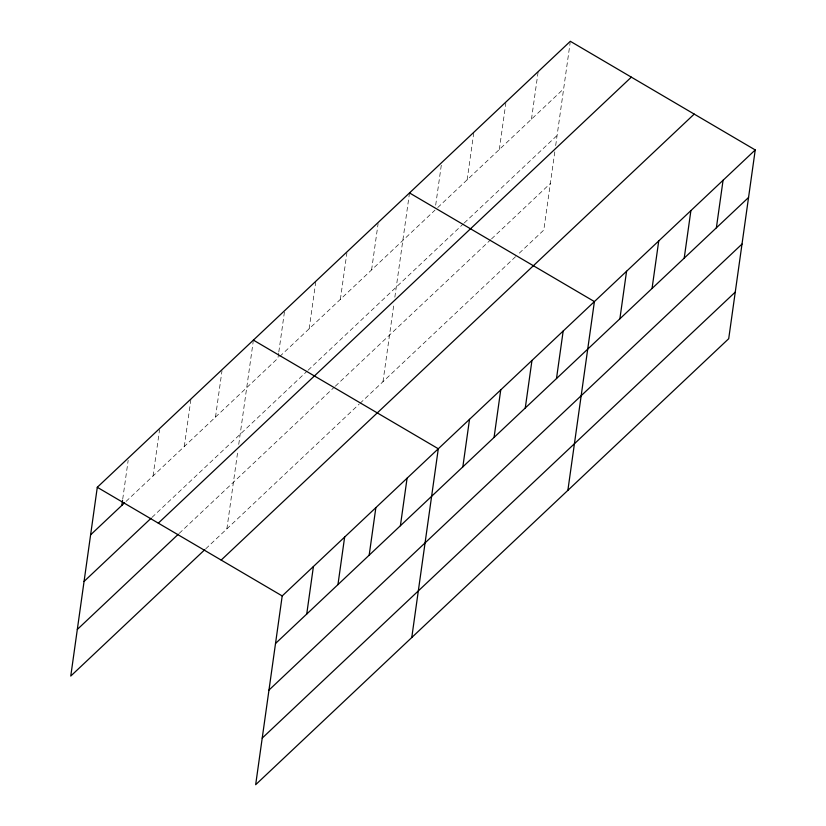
<?xml version="1.0" encoding="UTF-8"?>
<svg xmlns="http://www.w3.org/2000/svg" width="826" height="826" viewBox="0 0 826 826"><rect width="100%" height="100%" fill="white"/><g stroke="black" fill="none" stroke-linecap="round" stroke-linejoin="round"><path stroke-width="0.62" stroke-dasharray="4.13 3.1" d="M122.713 499.141L128.164 460.361M153.058 475.962L159.563 429.675M184.281 446.525L190.961 398.989M215.493 417.089L221.998 370.802M226.871 528.877L237.857 450.686M238.745 444.367L253.221 341.365M278.641 353.208L277.939 358.216L125.511 501.929M278.816 351.959L284.443 311.929M309.161 328.779L315.842 281.243M340.374 299.342L346.879 253.055M371.597 269.906L378.101 223.619M382.975 381.705L393.961 303.503M394.849 297.184L409.324 194.193M435.684 205.147L441.662 162.608M467.155 179.82L473.835 132.284M499.317 149.496L505.822 103.209M531.479 119.161L538.16 71.625M554.793 151.87L543.797 230.062L518.067 254.325M555.681 145.552L570.157 42.549M279.777 356.481L434.982 210.145M437.739 207.553L563.652 88.836M152.015 517.365L307.2 371.06M308.119 370.193L463.355 223.825M464.274 222.958L557.096 135.443M179.242 533.348L334.427 387.043M335.346 386.176L490.613 239.777M491.532 238.91L550.353 183.455M205.746 548.794L359.093 404.213M360.012 403.346L517.148 255.193"/><path stroke-width="1.24" d="M755.232 149.95L282.203 595.938L255.668 784.7L728.708 338.712L755.232 149.95L570.332 41.3L97.292 487.288L70.768 676.05L204.827 549.651M121.835 505.398L122.537 500.391M306.735 614.038L313.415 566.502M337.958 584.601L344.638 537.065M369.181 555.165L375.861 507.629M400.404 525.728L407.084 478.192M411.771 637.527L438.296 448.755L253.396 340.116M462.839 466.866L469.519 419.329M494.062 437.429L500.742 389.893M525.274 407.992L531.965 360.456M556.497 378.556L563.177 331.019M567.875 490.345L594.4 301.583L409.5 192.933M619.882 318.795L626.562 271.258M652.055 288.46L658.735 240.924M684.217 258.135L690.897 210.599M716.379 227.811L723.07 180.274M90.612 534.835L124.592 502.797M84.066 581.432L151.096 518.232M158.313 523.147L631.343 77.148M77.314 629.453L178.323 534.215M221.182 560.08L694.212 114.091M275.523 643.475L748.552 197.486M268.966 690.082L741.996 244.083M262.224 738.093L735.254 292.105M97.292 487.288L282.203 595.938"/></g></svg>
